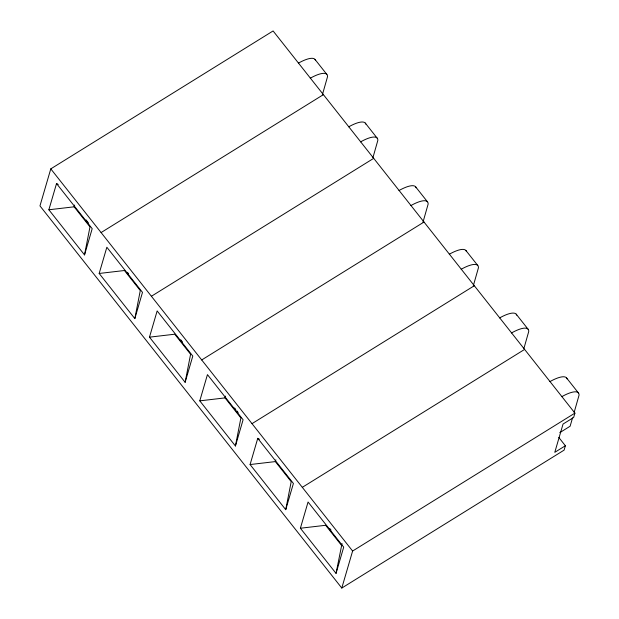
<?xml version="1.0" encoding="UTF-8"?>
<svg xmlns="http://www.w3.org/2000/svg" width="619" height="619" viewBox="0 0 619 619"><rect width="100%" height="100%" fill="white"/><g stroke="black" fill="none" stroke-linecap="round" stroke-linejoin="round"><path stroke-width="0.93" d="M58.225 184.47L56.538 183.541L48.87 209.771L84.517 254.912L89.979 226.879L74.133 206.816L74.659 205.021M134.826 318.607L140.281 290.566L124.442 270.511L99.172 273.466L106.847 247.236L142.494 292.377L134.826 318.607L99.172 273.466M185.127 382.294L190.59 354.261L174.744 334.206L149.481 337.162L157.149 310.931L192.795 356.064L185.127 382.294L149.481 337.162M235.429 445.99L243.097 419.759L207.45 374.627L199.782 400.857L235.429 445.99L240.892 417.957L225.045 397.893L225.571 396.106M259.438 439.25L257.759 438.322L250.084 464.552L285.73 509.685L291.193 481.652L275.354 461.588L275.873 459.801M336.04 573.38L343.707 547.15L308.061 502.009L300.393 528.239L336.04 573.38L342.021 543.552M565.371 445.757L554.786 452.327L563.05 424.054L573.635 417.485L574.919 413.113L273.095 30.95L50.789 168.871L39.964 205.887L341.789 588.05L564.095 450.129L565.371 445.757L558.787 437.416M84.517 254.912L92.192 228.682L56.538 183.541M322.383 94.777L327.513 76.748A30.037 8.534 -38.3 0 0 310.289 78.187M372.955 157.543L377.822 140.443A30.037 8.534 -38.3 0 0 360.591 141.875M285.73 509.685L293.406 483.454L257.759 438.322M422.994 222.167L428.124 204.138A30.037 8.534 -38.3 0 0 410.892 205.57M341.789 588.05L352.613 551.034L574.919 413.113M473.295 285.862L478.425 267.834A30.037 8.534 -38.3 0 0 461.194 269.265M523.867 348.621L528.727 331.529A30.037 8.534 -38.3 0 0 511.503 332.96M572.544 417.887L570.107 426.236L559.785 432.642M574.177 412.316L579.036 395.224A30.037 8.534 -38.3 0 0 561.804 396.655M101.09 232.566L323.397 94.645M151.4 296.261L373.706 158.34M201.701 359.956L424.007 222.035M252.003 423.651L474.309 285.73M302.312 487.339L524.61 349.418M48.87 209.771L74.133 206.816M199.782 400.857L225.045 397.893M250.084 464.552L275.354 461.588M300.393 528.239L325.656 525.283L341.495 545.347M314.986 59.393L326.871 74.442M365.295 123.088L377.172 138.13M415.597 186.783L427.481 201.825M465.898 250.478L477.783 265.52M516.207 314.166L528.084 329.215M566.509 377.861L578.394 392.91M50.789 168.871L352.613 551.034M86.049 219.9L88.424 222.91M127.444 272.314L128.628 273.815M180.717 339.769L182.497 342.021M234.586 407.975L235.769 409.476M236.961 410.985L238.145 412.486M329.842 528.595L331.033 530.096M348.706 126.833A30.037 8.534 -38.3 0 1 365.821 124.094M449.317 254.223A30.037 8.534 -38.3 0 1 466.424 251.476M399.007 190.528A30.037 8.534 -38.3 0 1 416.123 187.789M499.618 317.918A30.037 8.534 -38.3 0 1 516.733 315.172M298.404 63.138A30.037 8.534 -38.3 0 1 315.52 60.399M549.92 381.606A30.037 8.534 -38.3 0 1 567.035 378.867"/></g></svg>
